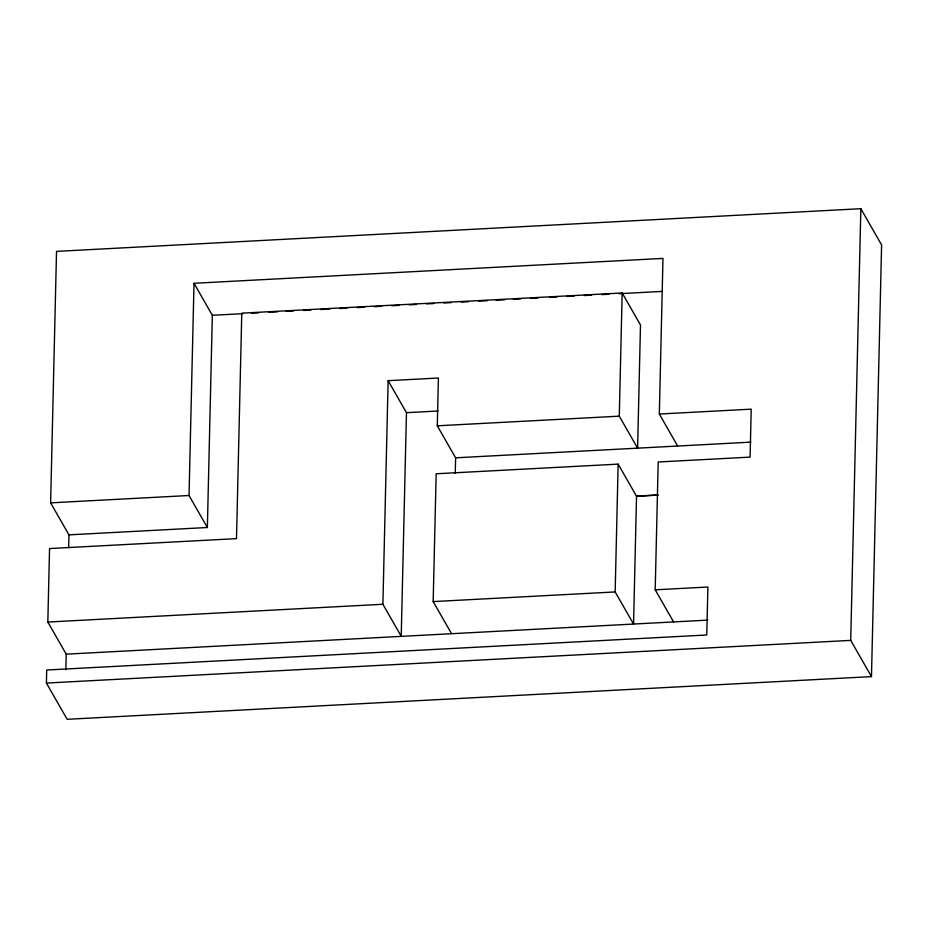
<?xml version="1.0" encoding="UTF-8"?>
<svg xmlns="http://www.w3.org/2000/svg" width="928" height="928" viewBox="0 0 928 928"><rect width="100%" height="100%" fill="white"/><g stroke="black" fill="none" stroke-linecap="round" stroke-linejoin="round"><path stroke-width="1.39" d="M46.4 683.066L46.702 670.016L706.765 634.984L707.89 587.018L655.203 589.814L658.207 461.993L750.091 457.121L751.216 409.155L659.332 414.039L662.975 258.402L194.01 283.295L189.034 495.506L207.362 527.51L68.95 534.853L50.622 502.86L56.527 251.384L860.848 208.696L881.6 244.934L871.473 676.616L67.152 719.304L46.4 683.066L850.721 640.378L871.473 676.616M65.853 669.68L66.224 654.159L47.827 622.05L49.555 548.564L236.501 538.634L241.779 313.165L622.166 292.981L640.494 324.974L637.606 448.154L619.278 416.162L622.166 292.981M68.649 547.706L68.95 534.853M207.362 527.51L212.338 315.288L194.01 283.295M388.136 380.689L406.464 412.682L401.221 636.26L382.893 604.267L388.136 380.689L438.41 378.021L437.285 425.813L455.613 457.817L455.254 473.326M451.495 633.592L433.167 601.599L436.16 473.779L618.152 464.128L636.538 496.236L633.546 624.045L615.16 591.936L618.152 464.128M850.721 640.378L860.848 208.696M212.338 315.288L242.73 313.676M251.418 313.212L258.657 312.829M268.784 312.295L277.472 311.831M286.149 311.367L293.387 310.984M303.526 310.451L310.764 310.056M320.891 309.523L329.579 309.059M339.706 308.525L346.944 308.142M357.083 307.609L364.321 307.214M374.448 306.681L381.686 306.298M391.813 305.764L399.052 305.382M409.19 304.836L416.428 304.454M426.555 303.92L433.794 303.537M443.92 302.992L451.159 302.609M461.297 302.076L468.536 301.693M478.662 301.148L487.351 300.695M496.028 300.231L504.716 299.767M513.404 299.303L520.643 298.92M530.77 298.387L538.008 298.004M549.585 297.389L556.823 297.006M566.95 296.461L574.188 296.078M584.327 295.545L591.565 295.162M601.692 294.617L608.93 294.234M619.057 293.7L662.488 291.392M406.464 412.682L438.062 411M437.285 425.813L619.278 416.162M455.613 457.817L750.868 442.146M50.622 502.86L189.034 495.506M636.48 496.12L657.929 494.984M636.538 496.236L657.998 495.088M47.827 622.05L382.893 604.267M433.167 601.599L615.16 591.936M66.224 654.159L707.762 620.113M659.332 414.039L677.649 446.032M655.203 589.814L673.589 621.922"/></g></svg>
